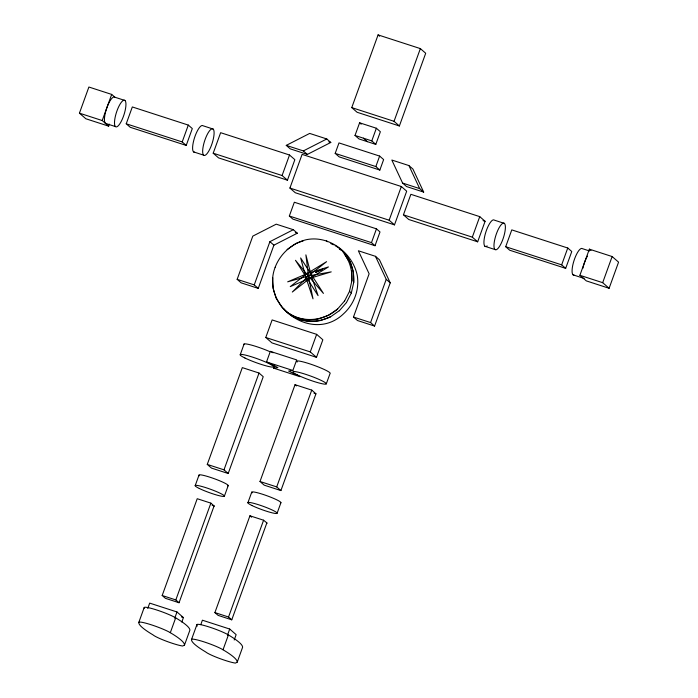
<?xml version="1.0" encoding="UTF-8"?>
<svg xmlns="http://www.w3.org/2000/svg" width="698" height="698" viewBox="0 0 698 698"><rect width="100%" height="100%" fill="white"/><g stroke="black" fill="none" stroke-linecap="round" stroke-linejoin="round"><path stroke-width="1.05" d="M275.152 267.273L275.134 267.308C260.354 305.933 312.311 343.512 343.276 314.048A41.906 39.917 -48.9 0 0 357.254 275.413C352.708 253.008 328.924 234.641 305.855 239.807C291.895 243.393 280.282 253.74 275.152 267.247M344.585 300.995L349.48 291.389L351.853 280.919C352.656 270.423 349.419 260.145 343.023 251.847M346.435 302.609L351.33 293.003L353.703 282.533C354.863 268.093 348.154 252.676 335.145 245.652M240.217 354.785L244.091 344.009M109.368 124.139L108.644 126.146L85.854 118.765L79.432 113.163L88.89 87.032L111.68 94.413L114.9 97.223L124.959 100.477A13.986 3.944 -72 0 1 120.623 122.525A13.986 3.944 -72 0 1 115.083 117.613A13.986 3.944 -72 0 1 124.959 100.477M108.644 126.146L102.222 120.545L111.68 94.413M126.233 123.79L132.323 106.951L188.303 125.09L192.308 128.58L186.218 145.428L130.238 127.289L126.233 123.79L182.204 141.93L186.218 145.428M182.204 141.93L188.303 125.09M213.204 153.211L220.638 132.69L289.522 155.008L294.861 159.668L287.436 180.189L218.553 157.879L213.204 153.211L282.088 175.53L287.436 180.189M237.154 279.348L252.798 236.125L276.225 224.171L293.326 229.703L297.331 233.202L273.904 245.164L258.26 288.387L241.159 282.847L237.154 279.348L254.246 284.889L258.26 288.387M282.088 175.53L289.522 155.008M254.246 284.889L269.899 241.665L293.326 229.703M289.914 188.059L302.103 154.38L401.333 186.523L406.681 191.191L394.483 224.869L295.254 192.727L289.914 188.059L389.144 220.21L394.483 224.869M138.789 622.476L144.154 607.653A17.738 2.042 19.9 0 1 156.771 610.008A17.738 2.042 19.9 0 1 175.678 617.861A122.604 14.091 19.9 0 1 189.865 630.242L184.499 645.074L182.684 646.025A17.267 1.989 19.9 0 1 166.368 641.209A17.267 1.989 19.9 0 1 152.975 634.857A122.604 14.091 19.9 0 1 138.789 622.476A17.738 2.042 19.9 0 1 151.405 624.841A17.738 2.042 19.9 0 1 170.312 632.693A122.604 14.091 19.9 0 1 184.499 645.074M289.338 216.022L294.329 202.237L376.466 228.848L380.009 231.937L375.018 245.722L292.881 219.111L289.338 216.022L371.476 242.634L375.018 245.722M147.749 608.455L149.686 603.116L176.987 611.963L183.417 617.573L181.812 622.023M195.187 485.66L199.009 475.111M207.271 464.414L242.319 367.619L259.028 373.037L263.233 376.702L228.194 473.497L211.477 468.088L207.271 464.414L223.988 469.833L228.194 473.497M162.18 595.516L197.22 498.712L210.875 503.136L214.085 505.945L179.046 602.74L165.4 598.317L162.18 595.516L175.826 599.931L179.046 602.74M265.772 337.492L272.133 319.928L316.648 334.351L322.851 339.769L316.499 357.332L271.984 342.91L265.772 337.492L310.287 351.914L316.499 357.332M335.188 153.394L338.984 142.916L379.633 156.082L383.638 159.58L379.843 170.059L339.193 156.884L335.188 153.394L375.838 166.56L379.843 170.059M351.757 107.614L378.08 34.9L420.362 48.598L425.701 53.257L399.378 125.972L357.106 112.273L351.757 107.614L394.038 121.312L399.378 125.972M175.826 599.931L210.875 503.136M223.988 469.833L259.028 373.037M273.642 368.143L277.883 367.567L266.514 361.93L270.335 351.382L296.694 359.915L292.872 370.464L288.632 371.048L300 376.684L273.642 368.143L274.68 365.272M174.736 618.192L176.987 611.963M170.312 632.693L175.678 617.861M224.398 496.138L228.211 485.59M355.02 135.464L359.61 122.804L376.362 128.231L380.375 131.73L375.794 144.39L359.034 138.963L355.02 135.464L371.781 140.891L375.794 144.39M371.781 140.891L376.362 128.231M191.505 639.56L196.88 624.727A17.738 2.042 19.9 0 1 209.496 627.092A17.738 2.042 19.9 0 1 228.403 634.936A122.604 14.091 19.9 0 1 242.59 647.316L237.224 662.149L235.409 663.1A17.267 1.989 19.9 0 1 219.085 658.284A17.267 1.989 19.9 0 1 205.692 651.941A122.604 14.091 19.9 0 1 191.505 639.56A17.738 2.042 19.9 0 1 204.13 641.916A17.738 2.042 19.9 0 1 223.028 649.768A122.604 14.091 19.9 0 1 237.224 662.149M200.797 624.64L202.403 620.199L229.703 629.038L236.142 634.657L234.205 639.987M247.903 502.743L251.725 492.195M259.996 481.498L295.036 384.694L311.753 390.112L315.95 393.777L280.91 490.572L264.202 485.162L259.996 481.498L276.705 486.907L280.91 490.572M375.838 166.56L379.633 156.082M266.811 523.02L231.771 619.815L218.116 615.392L214.897 612.591L249.936 515.796L263.591 520.211L267.151 523.134M310.287 351.914L316.648 334.351M394.038 121.312L420.362 48.598M231.771 619.815L228.551 617.015L263.591 520.211M276.705 486.907L311.753 390.112M227.452 635.267L229.703 629.038M223.028 649.768L228.403 634.936M371.476 242.634L376.466 228.848M277.115 513.213L280.936 502.665M353.476 317.032L369.129 273.808L358.362 250.774L375.463 256.314L379.468 259.813L390.226 282.847L374.582 326.071L357.489 320.53L353.476 317.032L370.577 322.572L374.582 326.071M389.144 220.21L401.333 186.523M403.435 214.836L410.869 194.314L479.744 216.633L485.093 221.292L477.668 241.813L408.784 219.504L403.435 214.836L472.319 237.154L477.668 241.813M370.577 322.572L386.221 279.348L375.463 256.314M472.319 237.154L479.744 216.633M505.692 246.726L511.782 229.886L567.762 248.017L571.775 251.516L565.677 268.355L509.706 250.224L505.692 246.726L561.663 264.856L565.677 268.355M561.663 264.856L567.762 248.017M579.89 275.291L589.348 249.16L612.137 256.541L618.568 262.151L609.11 288.283L586.32 280.893L579.89 275.291L602.679 282.673L609.11 288.283M602.679 282.673L612.137 256.541M326.298 383.821L330.067 373.509A17.816 2.05 19.9 0 0 330.084 372.968L329.055 372.078A17.816 2.05 19.9 0 0 312.468 364.775A17.816 2.05 19.9 0 0 297.217 360.962L296.667 361.302L297.174 362.026M308.394 276.007L323.427 293.413L300.646 257.928L305.768 276.984L313.009 298.84L308.35 275.946L292.305 292.034L309.868 278.31L328.453 266.933L307.635 273.415L287.672 281.835L308.298 276.05M344.611 300.917L337.492 309.127L328.679 315.226L318.759 318.881A40.152 38.242 -48.9 0 1 281.582 306.841L276.111 298.194L273.11 288.265L272.77 277.734M339.341 310.741L346.47 302.539M287.114 249.57L295.926 243.471L303.499 240.679M337.527 309.031C324.448 320.679 304.066 323.261 289.199 313.489M339.376 310.654L330.538 316.84L320.618 320.495A40.152 38.242 -48.9 0 1 283.44 308.464M286.259 145.385L309.685 133.423L326.786 138.963L330.791 142.462L307.364 154.415L290.272 148.875L286.259 145.385L303.36 150.916L307.364 154.415M303.36 150.916L326.786 138.963M315.409 272.429L322.546 269.201L315.487 272.525M330.573 316.744C318.14 322.982 302.845 322.703 291.049 315.112M308.437 275.937L331.227 271.871L309.223 278.511L290.263 286.616L306.989 273.616L326.594 261.671L308.472 275.85L305.881 254.866L311.09 274.942L318.07 295.62L295.472 260.293L308.35 275.946M408.923 165.574L391.822 160.034L402.589 183.068L406.594 186.567L423.686 192.098L412.928 169.064L408.923 165.574L419.681 188.608L423.686 192.098M328.784 141.807L330.791 142.462M402.589 183.068L419.681 188.608M213.117 129.043A13.986 3.944 -72 0 0 203.24 146.17A13.986 3.944 -72 0 0 208.781 151.082A13.986 3.944 -72 0 0 213.117 129.043L203.057 125.78A13.986 3.944 -72 0 0 194.533 137.733A13.986 3.944 -72 0 0 194.568 152.19M504.401 223.404A13.986 3.952 -72.1 0 0 494.524 240.618A13.986 3.952 -72.1 0 0 500.117 245.408A13.986 3.952 -72.1 0 0 504.401 223.404L494.35 220.14A13.986 3.952 -72.1 0 0 485.293 233.926A13.986 3.952 -72.1 0 0 487.152 245.923M589.54 250.975L582.498 248.697A13.986 3.952 -72.1 0 0 573.965 260.729A13.986 3.952 -72.1 0 0 574.053 275.117M483.033 220.629L485.093 221.292M79.432 113.163L102.222 120.545M105.424 123.337L115.484 126.6M193.582 151.894L203.642 155.157M484.909 246.289L494.961 249.544M573.058 274.846L583.109 278.101A13.986 3.952 -72.1 0 0 584.113 278.371M295.324 232.556L297.331 233.202M266.514 361.93L292.872 370.464M313.987 393.14L315.95 393.777M212.14 505.308L214.426 506.059M214.897 612.591L228.551 617.015M181.393 616.919L183.417 617.573M330.782 243.532L333.4 244.806M339.376 249.212L341.209 250.102M270.335 351.382L273.171 352.787M589.348 249.16L590.953 250.556M378.08 34.9L379.607 36.235M359.61 122.804L361.206 124.2M363.405 138.178L367.41 141.677M386.221 279.348L390.226 282.847M326.315 240.653L327.545 241.726M349.497 291.328L351.347 292.942M269.899 241.665L273.904 245.164M298.343 317.922L300.166 319.51M295.036 384.694L296.441 385.915M249.936 515.796L251.55 517.192M346.173 255.52L350.352 262.099L353.354 272.037L353.694 282.585M344.315 253.898L348.503 260.476M351.504 270.423L351.836 280.962M197.211 626.115A122.604 14.091 19.9 0 1 196.88 624.727M252.17 492.84A15.522 1.78 19.9 0 1 266.557 495.615A15.522 1.78 19.9 0 1 280.378 502.953M199.445 475.766A15.522 1.78 19.9 0 1 213.832 478.54A15.522 1.78 19.9 0 1 227.661 485.878M144.216 608.307A122.604 14.091 19.9 0 1 144.154 607.653M244.073 344.542A17.816 2.05 19.9 0 1 251.804 345.196A17.816 2.05 19.9 0 1 269.768 351.618M106.419 123.625A13.986 3.944 -72 0 1 106.375 109.176A13.986 3.944 -72 0 1 114.9 97.223M582.847 268.329A13.986 3.952 -72.1 0 1 587.402 256.096M252.03 505.553A15.522 1.78 19.9 0 0 276.556 513.501A15.522 1.78 19.9 0 0 258.949 504.863A15.522 1.78 19.9 0 0 252.03 505.553M199.305 488.478A15.522 1.78 19.9 0 0 223.84 496.426A15.522 1.78 19.9 0 0 206.224 487.789A15.522 1.78 19.9 0 0 199.305 488.478M297.645 375.079A17.72 2.033 19.9 0 0 325.661 384.162A17.72 2.033 19.9 0 0 305.55 374.294A17.72 2.033 19.9 0 0 297.645 375.079M244.919 358.004A17.72 2.033 19.9 0 0 272.944 367.078A17.72 2.033 19.9 0 0 252.833 357.219A17.72 2.033 19.9 0 0 244.919 358.004"/></g></svg>
